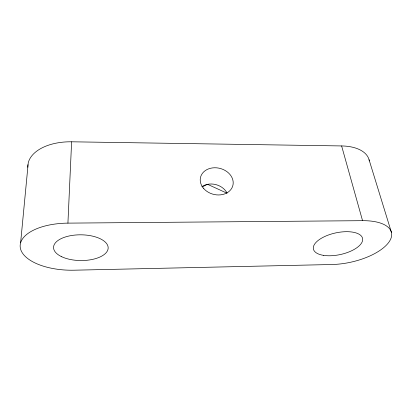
<?xml version="1.0" encoding="UTF-8"?>
<svg xmlns="http://www.w3.org/2000/svg" width="412" height="412" viewBox="0 0 412 412"><rect width="100%" height="100%" fill="white"/><g stroke="black" fill="none" stroke-linecap="round" stroke-linejoin="round"><path stroke-width="0.62" d="M341.62 145.941L362.55 220.678A45.814 20.013 -12.6 0 1 389.041 241.957A45.814 20.013 -12.6 0 1 332.118 264.509L74.016 270.2A50.089 23.541 1 0 1 20.25 247.437A50.089 23.541 1 0 1 67.923 223.129L71.616 141.8L341.62 145.941A42.225 22.887 -14.5 0 1 369.322 160.922M20.61 242.848L28.258 162.771A45.866 26.553 3.5 0 1 71.616 141.8M202.354 186.873L207.504 184.282L226.77 193.094M67.923 223.129L362.55 220.678M369.059 159.738L391.4 232.291M201.906 186.641A16.017 13.102 14.5 0 1 227.084 193.115M27.795 167.277A45.866 26.553 3.5 0 1 27.898 164.687M203.507 188.299A16.686 13.375 14.5 0 0 231.874 188.037A16.686 13.375 14.5 0 0 214.755 167.756A16.686 13.375 14.5 0 0 203.507 188.299M61.774 256.764A27.316 12.875 0.5 0 0 107.321 251.042A27.316 12.875 0.5 0 0 73.48 235.237A27.316 12.875 0.5 0 0 61.774 256.764M323.43 255.347A25.153 11.062 -12.2 0 0 362.55 240.68A25.153 11.062 -12.2 0 0 328.014 235.149A25.153 11.062 -12.2 0 0 323.43 255.347"/></g></svg>
